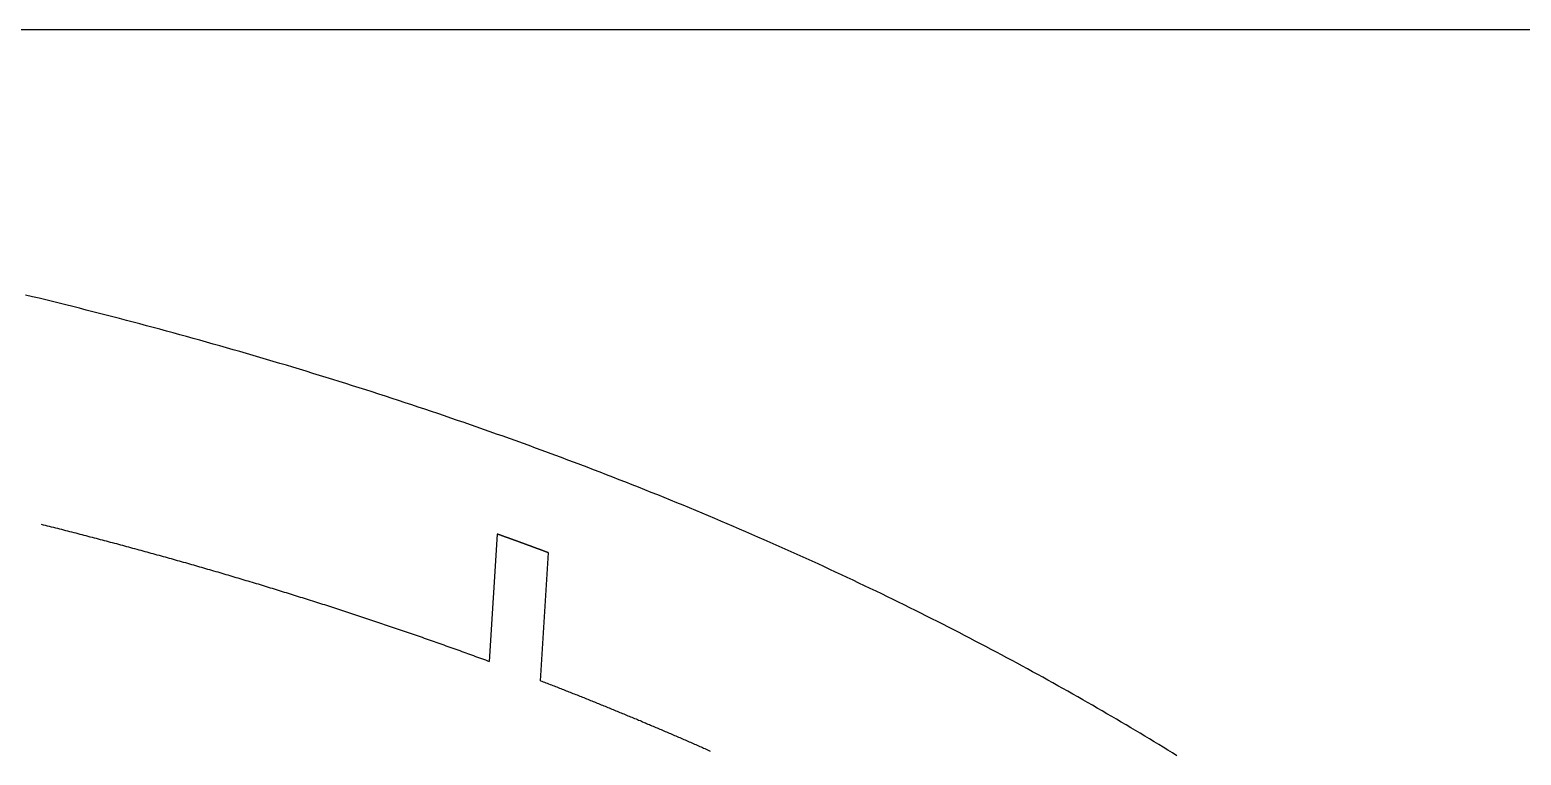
# Model space of a CAD drawing. Extents: x -537 to 363, y 432 to 791.
# Drawn here: x -201.3 to -128.2, y 755.5 to 791.1 of the extents above; entities that cross this region are included whole.
import ezdxf

# ---------------------------------------------------------------- set-up
doc = ezdxf.new("R2010")
doc.units = 0
doc.layers.get('0').update_dxf_attribs({"linetype": 'CONTINUOUS'})
doc.layers.add('90X10', color=1, linetype='CONTINUOUS')

msp = doc.modelspace()

# ---------------------------------------------------------------- linework, layer by layer
for p, q in [((-178.374, 766.365), (-178.762, 760.124)), ((-176.253, 759.178), (-175.863, 765.446))]:
    msp.add_line(p, q)
for points in [[(-145.077, 755.504, 0), (-145.299, 755.641, 0), (-145.522, 755.778, 0), (-145.745, 755.915, 0), (-145.97, 756.052, 0), (-146.195, 756.189, 0), (-146.422, 756.326, 0), (-146.649, 756.463, 0), (-146.877, 756.6, 0), (-147.107, 756.737, 0), (-147.337, 756.874, 0), (-147.568, 757.011, 0), (-147.8, 757.149, 0), (-148.034, 757.286, 0), (-148.268, 757.423, 0), (-148.503, 757.561, 0), (-148.739, 757.698, 0), (-148.976, 757.835, 0), (-149.214, 757.973, 0), (-149.453, 758.11, 0), (-149.693, 758.247, 0), (-149.934, 758.384, 0), (-150.176, 758.522, 0), (-150.419, 758.659, 0), (-150.662, 758.796, 0), (-150.907, 758.934, 0), (-151.153, 759.071, 0), (-151.4, 759.208, 0), (-151.648, 759.345, 0), (-151.896, 759.482, 0), (-152.146, 759.619, 0), (-152.397, 759.756, 0), (-152.648, 759.893, 0), (-152.901, 760.03, 0), (-153.155, 760.167, 0), (-153.409, 760.304, 0), (-153.665, 760.441, 0), (-153.922, 760.578, 0), (-154.179, 760.714, 0), (-154.438, 760.851, 0), (-154.697, 760.988, 0), (-154.958, 761.124, 0), (-155.219, 761.26, 0), (-155.482, 761.397, 0), (-155.745, 761.533, 0), (-156.01, 761.669, 0), (-156.275, 761.805, 0), (-156.542, 761.941, 0), (-156.809, 762.077, 0), (-157.078, 762.213, 0), (-157.347, 762.348, 0), (-157.618, 762.484, 0), (-157.889, 762.619, 0), (-158.162, 762.755, 0), (-158.435, 762.89, 0), (-158.71, 763.025, 0), (-158.985, 763.16, 0), (-159.262, 763.294, 0), (-159.539, 763.429, 0), (-159.818, 763.564, 0), (-160.097, 763.698, 0), (-160.378, 763.832, 0), (-160.659, 763.966, 0), (-160.942, 764.1, 0), (-161.225, 764.234, 0), (-161.51, 764.368, 0), (-161.796, 764.501, 0), (-162.082, 764.634, 0), (-162.37, 764.767, 0), (-162.658, 764.9, 0), (-162.948, 765.033, 0), (-163.239, 765.166, 0), (-163.53, 765.298, 0), (-163.823, 765.43, 0), (-164.117, 765.562, 0), (-164.411, 765.694, 0), (-164.707, 765.826, 0), (-165.004, 765.957, 0), (-165.302, 766.089, 0), (-165.601, 766.22, 0), (-165.9, 766.35, 0), (-166.201, 766.481, 0), (-166.503, 766.611, 0), (-166.806, 766.742, 0), (-167.11, 766.871, 0), (-167.415, 767.001, 0), (-167.721, 767.131, 0), (-168.028, 767.26, 0), (-168.336, 767.389, 0), (-168.645, 767.518, 0), (-168.955, 767.646, 0), (-169.266, 767.774, 0), (-169.578, 767.902, 0), (-169.889, 768.029, 0), (-170.201, 768.156, 0), (-170.514, 768.282, 0), (-170.826, 768.408, 0), (-171.139, 768.533, 0), (-171.452, 768.658, 0), (-171.765, 768.782, 0), (-172.079, 768.905, 0), (-172.393, 769.028, 0), (-172.707, 769.151, 0), (-173.021, 769.273, 0), (-173.336, 769.394, 0), (-173.651, 769.515, 0), (-173.966, 769.636, 0), (-174.282, 769.756, 0), (-174.597, 769.875, 0), (-174.913, 769.994, 0), (-175.229, 770.112, 0), (-175.546, 770.23, 0), (-175.862, 770.348, 0), (-176.179, 770.465, 0), (-176.496, 770.581, 0), (-176.814, 770.697, 0), (-177.131, 770.812, 0), (-177.449, 770.927, 0), (-177.767, 771.041, 0), (-178.086, 771.155, 0), (-178.404, 771.268, 0), (-178.723, 771.381, 0), (-179.042, 771.494, 0), (-179.361, 771.605, 0), (-179.681, 771.717, 0), (-180, 771.828, 0), (-180.32, 771.938, 0), (-180.64, 772.048, 0), (-180.96, 772.157, 0), (-181.281, 772.266, 0), (-181.602, 772.374, 0), (-181.923, 772.482, 0), (-182.244, 772.59, 0), (-182.565, 772.696, 0), (-182.886, 772.803, 0), (-183.208, 772.909, 0), (-183.53, 773.014, 0), (-183.852, 773.119, 0), (-184.174, 773.223, 0), (-184.497, 773.327, 0), (-184.82, 773.431, 0), (-185.143, 773.534, 0), (-185.466, 773.636, 0), (-185.789, 773.738, 0), (-186.112, 773.84, 0), (-186.436, 773.941, 0), (-186.76, 774.041, 0), (-187.083, 774.141, 0), (-187.408, 774.241, 0), (-187.732, 774.34, 0), (-188.056, 774.438, 0), (-188.381, 774.536, 0), (-188.706, 774.634, 0), (-189.031, 774.731, 0), (-189.356, 774.828, 0), (-189.681, 774.924, 0), (-190.006, 775.02, 0), (-190.332, 775.115, 0), (-190.658, 775.21, 0), (-190.984, 775.304, 0), (-191.31, 775.398, 0), (-191.636, 775.491, 0), (-191.962, 775.584, 0), (-192.289, 775.677, 0), (-192.615, 775.769, 0), (-192.942, 775.86, 0), (-193.269, 775.951, 0), (-193.596, 776.042, 0), (-193.923, 776.132, 0), (-194.25, 776.221, 0), (-194.578, 776.31, 0), (-194.905, 776.399, 0), (-195.233, 776.487, 0), (-195.561, 776.575, 0), (-195.889, 776.662, 0), (-196.217, 776.749, 0), (-196.545, 776.836, 0), (-196.873, 776.921, 0), (-197.201, 777.007, 0), (-197.53, 777.092, 0), (-197.858, 777.176, 0), (-198.187, 777.261, 0), (-198.516, 777.344, 0), (-198.845, 777.427, 0), (-199.174, 777.51, 0), (-199.503, 777.592, 0), (-199.832, 777.674, 0), (-200.162, 777.755, 0), (-200.491, 777.836, 0), (-200.82, 777.917, 0), (-201.15, 777.997, 0), (-201.48, 778.076, 0)], [(-200.72, 766.849, 0), (-200.62, 766.824, 0), (-200.52, 766.799, 0), (-200.42, 766.774, 0), (-200.321, 766.749, 0), (-200.221, 766.723, 0), (-200.121, 766.698, 0), (-200.021, 766.673, 0), (-199.922, 766.648, 0), (-199.822, 766.622, 0), (-199.722, 766.597, 0), (-199.622, 766.572, 0), (-199.523, 766.546, 0), (-199.423, 766.521, 0), (-199.323, 766.495, 0), (-199.224, 766.469, 0), (-199.124, 766.444, 0), (-199.024, 766.418, 0), (-198.924, 766.392, 0), (-198.825, 766.367, 0), (-198.725, 766.341, 0), (-198.626, 766.315, 0), (-198.526, 766.289, 0), (-198.426, 766.263, 0), (-198.327, 766.237, 0), (-198.227, 766.211, 0), (-198.127, 766.185, 0), (-198.028, 766.159, 0), (-197.928, 766.133, 0), (-197.829, 766.106, 0), (-197.729, 766.08, 0), (-197.629, 766.054, 0), (-197.53, 766.027, 0), (-197.43, 766.001, 0), (-197.331, 765.974, 0), (-197.231, 765.948, 0), (-197.132, 765.921, 0), (-197.032, 765.895, 0), (-196.933, 765.868, 0), (-196.833, 765.841, 0), (-196.734, 765.815, 0), (-196.634, 765.788, 0), (-196.535, 765.761, 0), (-196.435, 765.734, 0), (-196.336, 765.707, 0), (-196.236, 765.68, 0), (-196.137, 765.653, 0), (-196.037, 765.626, 0), (-195.938, 765.599, 0), (-195.839, 765.572, 0), (-195.739, 765.545, 0), (-195.64, 765.518, 0), (-195.54, 765.49, 0), (-195.441, 765.463, 0), (-195.342, 765.436, 0), (-195.242, 765.408, 0), (-195.143, 765.381, 0), (-195.044, 765.353, 0), (-194.944, 765.326, 0), (-194.845, 765.298, 0), (-194.746, 765.27, 0), (-194.646, 765.243, 0), (-194.547, 765.215, 0), (-194.448, 765.187, 0), (-194.349, 765.159, 0), (-194.249, 765.131, 0), (-194.15, 765.103, 0), (-194.051, 765.075, 0), (-193.952, 765.047, 0), (-193.852, 765.019, 0), (-193.753, 764.991, 0), (-193.654, 764.963, 0), (-193.555, 764.935, 0), (-193.456, 764.907, 0), (-193.357, 764.878, 0), (-193.257, 764.85, 0), (-193.158, 764.821, 0), (-193.059, 764.793, 0), (-192.96, 764.765, 0), (-192.861, 764.736, 0), (-192.762, 764.707, 0), (-192.663, 764.679, 0), (-192.564, 764.65, 0), (-192.465, 764.621, 0), (-192.366, 764.593, 0), (-192.267, 764.564, 0), (-192.168, 764.535, 0), (-192.069, 764.506, 0), (-191.97, 764.477, 0), (-191.871, 764.448, 0), (-191.772, 764.419, 0), (-191.673, 764.39, 0), (-191.574, 764.361, 0), (-191.475, 764.331, 0), (-191.376, 764.302, 0), (-191.277, 764.273, 0), (-191.179, 764.244, 0), (-191.08, 764.214, 0), (-190.981, 764.185, 0), (-190.882, 764.155, 0), (-190.783, 764.126, 0), (-190.684, 764.096, 0), (-190.586, 764.066, 0), (-190.487, 764.037, 0), (-190.388, 764.007, 0), (-190.289, 763.977, 0), (-190.191, 763.948, 0), (-190.092, 763.918, 0), (-189.993, 763.888, 0), (-189.895, 763.858, 0), (-189.796, 763.828, 0), (-189.697, 763.798, 0), (-189.599, 763.768, 0), (-189.5, 763.737, 0), (-189.401, 763.707, 0), (-189.303, 763.677, 0), (-189.204, 763.647, 0), (-189.106, 763.616, 0), (-189.007, 763.586, 0), (-188.908, 763.556, 0), (-188.81, 763.525, 0), (-188.711, 763.495, 0), (-188.613, 763.464, 0), (-188.515, 763.433, 0), (-188.416, 763.403, 0), (-188.318, 763.372, 0), (-188.219, 763.341, 0), (-188.121, 763.31, 0), (-188.022, 763.279, 0), (-187.924, 763.249, 0), (-187.826, 763.218, 0), (-187.727, 763.187, 0), (-187.629, 763.156, 0), (-187.531, 763.124, 0), (-187.432, 763.093, 0), (-187.334, 763.062, 0), (-187.236, 763.031, 0), (-187.138, 762.999, 0), (-187.039, 762.968, 0), (-186.941, 762.937, 0), (-186.843, 762.905, 0), (-186.745, 762.874, 0), (-186.647, 762.842, 0), (-186.549, 762.811, 0), (-186.45, 762.779, 0), (-186.352, 762.747, 0), (-186.254, 762.716, 0), (-186.156, 762.684, 0), (-186.058, 762.652, 0), (-185.96, 762.62, 0), (-185.862, 762.588, 0), (-185.764, 762.556, 0), (-185.666, 762.524, 0), (-185.568, 762.492, 0), (-185.47, 762.46, 0), (-185.372, 762.428, 0), (-185.274, 762.396, 0), (-185.177, 762.363, 0), (-185.079, 762.331, 0), (-184.981, 762.299, 0), (-184.883, 762.266, 0), (-184.785, 762.234, 0), (-184.687, 762.201, 0), (-184.59, 762.169, 0), (-184.492, 762.136, 0), (-184.394, 762.103, 0), (-184.296, 762.071, 0), (-184.199, 762.038, 0), (-184.101, 762.005, 0), (-184.003, 761.972, 0), (-183.906, 761.939, 0), (-183.808, 761.906, 0), (-183.711, 761.873, 0), (-183.613, 761.84, 0), (-183.515, 761.807, 0), (-183.418, 761.774, 0), (-183.32, 761.741, 0), (-183.223, 761.707, 0), (-183.125, 761.674, 0), (-183.028, 761.641, 0), (-182.931, 761.607, 0), (-182.833, 761.574, 0), (-182.736, 761.54, 0), (-182.638, 761.507, 0), (-182.541, 761.473, 0), (-182.444, 761.44, 0), (-182.346, 761.406, 0), (-182.249, 761.372, 0), (-182.152, 761.338, 0), (-182.055, 761.305, 0), (-181.957, 761.271, 0), (-181.86, 761.237, 0), (-181.763, 761.203, 0), (-181.666, 761.169, 0), (-181.569, 761.135, 0), (-181.472, 761.1, 0), (-181.375, 761.066, 0), (-181.277, 761.032, 0), (-181.18, 760.998, 0), (-181.083, 760.963, 0), (-180.986, 760.929, 0), (-180.889, 760.894, 0), (-180.792, 760.86, 0), (-180.696, 760.825, 0), (-180.599, 760.791, 0), (-180.502, 760.756, 0), (-180.405, 760.721, 0), (-180.308, 760.687, 0), (-180.211, 760.652, 0), (-180.114, 760.617, 0), (-180.018, 760.582, 0), (-179.921, 760.547, 0), (-179.824, 760.512, 0), (-179.727, 760.477, 0), (-179.631, 760.442, 0), (-179.534, 760.407, 0), (-179.437, 760.372, 0), (-179.341, 760.336, 0), (-179.244, 760.301, 0), (-179.148, 760.266, 0), (-179.051, 760.23, 0), (-178.955, 760.195, 0), (-178.858, 760.159, 0), (-178.762, 760.124, 0)], [(-175.863, 765.446, 0), (-175.871, 765.449, 0), (-175.879, 765.451, 0), (-175.887, 765.454, 0), (-175.895, 765.457, 0), (-175.902, 765.46, 0), (-175.91, 765.463, 0), (-175.918, 765.466, 0), (-175.926, 765.469, 0), (-175.934, 765.472, 0), (-175.942, 765.475, 0), (-175.95, 765.478, 0), (-175.957, 765.481, 0), (-175.965, 765.484, 0), (-175.973, 765.487, 0), (-175.981, 765.49, 0), (-175.989, 765.493, 0), (-175.997, 765.495, 0), (-176.005, 765.498, 0), (-176.012, 765.501, 0), (-176.02, 765.504, 0), (-176.028, 765.507, 0), (-176.036, 765.51, 0), (-176.044, 765.513, 0), (-176.052, 765.516, 0), (-176.06, 765.519, 0), (-176.067, 765.522, 0), (-176.075, 765.525, 0), (-176.083, 765.528, 0), (-176.091, 765.531, 0), (-176.099, 765.533, 0), (-176.107, 765.536, 0), (-176.114, 765.539, 0), (-176.122, 765.542, 0), (-176.13, 765.545, 0), (-176.138, 765.548, 0), (-176.146, 765.551, 0), (-176.154, 765.554, 0), (-176.162, 765.557, 0), (-176.169, 765.56, 0), (-176.177, 765.563, 0), (-176.185, 765.566, 0), (-176.193, 765.569, 0), (-176.201, 765.571, 0), (-176.209, 765.574, 0), (-176.217, 765.577, 0), (-176.224, 765.58, 0), (-176.232, 765.583, 0), (-176.24, 765.586, 0), (-176.248, 765.589, 0), (-176.256, 765.592, 0), (-176.264, 765.595, 0), (-176.272, 765.598, 0), (-176.279, 765.601, 0), (-176.287, 765.604, 0), (-176.295, 765.607, 0), (-176.303, 765.609, 0), (-176.311, 765.612, 0), (-176.319, 765.615, 0), (-176.327, 765.618, 0), (-176.334, 765.621, 0), (-176.342, 765.624, 0), (-176.35, 765.627, 0), (-176.358, 765.63, 0), (-176.366, 765.633, 0), (-176.374, 765.636, 0), (-176.382, 765.639, 0), (-176.389, 765.642, 0), (-176.397, 765.644, 0), (-176.405, 765.647, 0), (-176.413, 765.65, 0), (-176.421, 765.653, 0), (-176.429, 765.656, 0), (-176.437, 765.659, 0), (-176.444, 765.662, 0), (-176.452, 765.665, 0), (-176.46, 765.668, 0), (-176.468, 765.671, 0), (-176.476, 765.674, 0), (-176.484, 765.676, 0), (-176.492, 765.679, 0), (-176.499, 765.682, 0), (-176.507, 765.685, 0), (-176.515, 765.688, 0), (-176.523, 765.691, 0), (-176.531, 765.694, 0), (-176.539, 765.697, 0), (-176.547, 765.7, 0), (-176.555, 765.703, 0), (-176.562, 765.706, 0), (-176.57, 765.708, 0), (-176.578, 765.711, 0), (-176.586, 765.714, 0), (-176.594, 765.717, 0), (-176.602, 765.72, 0), (-176.61, 765.723, 0), (-176.617, 765.726, 0), (-176.625, 765.729, 0), (-176.633, 765.732, 0), (-176.641, 765.735, 0), (-176.649, 765.737, 0), (-176.657, 765.74, 0), (-176.665, 765.743, 0), (-176.672, 765.746, 0), (-176.68, 765.749, 0), (-176.688, 765.752, 0), (-176.696, 765.755, 0), (-176.704, 765.758, 0), (-176.712, 765.761, 0), (-176.72, 765.764, 0), (-176.727, 765.766, 0), (-176.735, 765.769, 0), (-176.743, 765.772, 0), (-176.751, 765.775, 0), (-176.759, 765.778, 0), (-176.767, 765.781, 0), (-176.775, 765.784, 0), (-176.783, 765.787, 0), (-176.79, 765.79, 0), (-176.798, 765.793, 0), (-176.806, 765.795, 0), (-176.814, 765.798, 0), (-176.822, 765.801, 0), (-176.83, 765.804, 0), (-176.838, 765.807, 0), (-176.845, 765.81, 0), (-176.853, 765.813, 0), (-176.861, 765.816, 0), (-176.869, 765.819, 0), (-176.877, 765.821, 0), (-176.885, 765.824, 0), (-176.893, 765.827, 0), (-176.901, 765.83, 0), (-176.908, 765.833, 0), (-176.916, 765.836, 0), (-176.924, 765.839, 0), (-176.932, 765.842, 0), (-176.94, 765.845, 0), (-176.948, 765.847, 0), (-176.956, 765.85, 0), (-176.963, 765.853, 0), (-176.971, 765.856, 0), (-176.979, 765.859, 0), (-176.987, 765.862, 0), (-176.995, 765.865, 0), (-177.003, 765.868, 0), (-177.011, 765.871, 0), (-177.019, 765.873, 0), (-177.026, 765.876, 0), (-177.034, 765.879, 0), (-177.042, 765.882, 0), (-177.05, 765.885, 0), (-177.058, 765.888, 0), (-177.066, 765.891, 0), (-177.074, 765.894, 0), (-177.082, 765.897, 0), (-177.089, 765.899, 0), (-177.097, 765.902, 0), (-177.105, 765.905, 0), (-177.113, 765.908, 0), (-177.121, 765.911, 0), (-177.129, 765.914, 0), (-177.137, 765.917, 0), (-177.144, 765.92, 0), (-177.152, 765.922, 0), (-177.16, 765.925, 0), (-177.168, 765.928, 0), (-177.176, 765.931, 0), (-177.184, 765.934, 0), (-177.192, 765.937, 0), (-177.2, 765.94, 0), (-177.207, 765.943, 0), (-177.215, 765.946, 0), (-177.223, 765.948, 0), (-177.231, 765.951, 0), (-177.239, 765.954, 0), (-177.247, 765.957, 0), (-177.255, 765.96, 0), (-177.263, 765.963, 0), (-177.27, 765.966, 0), (-177.278, 765.969, 0), (-177.286, 765.971, 0), (-177.294, 765.974, 0), (-177.302, 765.977, 0), (-177.31, 765.98, 0), (-177.318, 765.983, 0), (-177.326, 765.986, 0), (-177.333, 765.989, 0), (-177.341, 765.992, 0), (-177.349, 765.994, 0), (-177.357, 765.997, 0), (-177.365, 766, 0), (-177.373, 766.003, 0), (-177.381, 766.006, 0), (-177.389, 766.009, 0), (-177.396, 766.012, 0), (-177.404, 766.015, 0), (-177.412, 766.017, 0), (-177.42, 766.02, 0), (-177.428, 766.023, 0), (-177.436, 766.026, 0), (-177.444, 766.029, 0), (-177.452, 766.032, 0), (-177.459, 766.035, 0), (-177.467, 766.037, 0), (-177.475, 766.04, 0), (-177.483, 766.043, 0), (-177.491, 766.046, 0), (-177.499, 766.049, 0), (-177.507, 766.052, 0), (-177.515, 766.055, 0), (-177.522, 766.058, 0), (-177.53, 766.06, 0), (-177.538, 766.063, 0), (-177.546, 766.066, 0), (-177.554, 766.069, 0), (-177.562, 766.072, 0), (-177.57, 766.075, 0), (-177.578, 766.078, 0), (-177.585, 766.08, 0), (-177.593, 766.083, 0), (-177.601, 766.086, 0), (-177.609, 766.089, 0), (-177.617, 766.092, 0), (-177.625, 766.095, 0), (-177.633, 766.098, 0), (-177.641, 766.1, 0), (-177.648, 766.103, 0), (-177.656, 766.106, 0), (-177.664, 766.109, 0), (-177.672, 766.112, 0), (-177.68, 766.115, 0), (-177.688, 766.118, 0), (-177.696, 766.12, 0), (-177.704, 766.123, 0), (-177.712, 766.126, 0), (-177.719, 766.129, 0), (-177.727, 766.132, 0), (-177.735, 766.135, 0), (-177.743, 766.138, 0), (-177.751, 766.14, 0), (-177.759, 766.143, 0), (-177.767, 766.146, 0), (-177.775, 766.149, 0), (-177.782, 766.152, 0), (-177.79, 766.155, 0), (-177.798, 766.158, 0), (-177.806, 766.16, 0), (-177.814, 766.163, 0), (-177.822, 766.166, 0), (-177.83, 766.169, 0), (-177.838, 766.172, 0), (-177.846, 766.175, 0), (-177.853, 766.178, 0), (-177.861, 766.18, 0), (-177.869, 766.183, 0), (-177.877, 766.186, 0), (-177.885, 766.189, 0), (-177.893, 766.192, 0), (-177.901, 766.195, 0), (-177.909, 766.198, 0), (-177.916, 766.2, 0), (-177.924, 766.203, 0), (-177.932, 766.206, 0), (-177.94, 766.209, 0), (-177.948, 766.212, 0), (-177.956, 766.215, 0), (-177.964, 766.217, 0), (-177.972, 766.22, 0), (-177.98, 766.223, 0), (-177.987, 766.226, 0), (-177.995, 766.229, 0), (-178.003, 766.232, 0), (-178.011, 766.235, 0), (-178.019, 766.237, 0), (-178.027, 766.24, 0), (-178.035, 766.243, 0), (-178.043, 766.246, 0), (-178.051, 766.249, 0), (-178.058, 766.252, 0), (-178.066, 766.254, 0), (-178.074, 766.257, 0), (-178.082, 766.26, 0), (-178.09, 766.263, 0), (-178.098, 766.266, 0), (-178.106, 766.269, 0), (-178.114, 766.271, 0), (-178.122, 766.274, 0), (-178.129, 766.277, 0), (-178.137, 766.28, 0), (-178.145, 766.283, 0), (-178.153, 766.286, 0), (-178.161, 766.289, 0), (-178.169, 766.291, 0), (-178.177, 766.294, 0), (-178.185, 766.297, 0), (-178.192, 766.3, 0), (-178.2, 766.303, 0), (-178.208, 766.306, 0), (-178.216, 766.308, 0), (-178.224, 766.311, 0), (-178.232, 766.314, 0), (-178.24, 766.317, 0), (-178.248, 766.32, 0), (-178.256, 766.323, 0), (-178.263, 766.325, 0), (-178.271, 766.328, 0), (-178.279, 766.331, 0), (-178.287, 766.334, 0), (-178.295, 766.337, 0), (-178.303, 766.34, 0), (-178.311, 766.342, 0), (-178.319, 766.345, 0), (-178.327, 766.348, 0), (-178.334, 766.351, 0), (-178.342, 766.354, 0), (-178.35, 766.357, 0), (-178.358, 766.359, 0), (-178.366, 766.362, 0), (-178.374, 766.365, 0)], [(-176.253, 759.178, 0), (-176.186, 759.153, 0), (-176.12, 759.127, 0), (-176.054, 759.101, 0), (-175.987, 759.076, 0), (-175.921, 759.05, 0), (-175.855, 759.024, 0), (-175.789, 758.999, 0), (-175.722, 758.973, 0), (-175.656, 758.947, 0), (-175.59, 758.921, 0), (-175.524, 758.896, 0), (-175.458, 758.87, 0), (-175.391, 758.844, 0), (-175.325, 758.818, 0), (-175.259, 758.792, 0), (-175.193, 758.766, 0), (-175.127, 758.74, 0), (-175.061, 758.714, 0), (-174.995, 758.688, 0), (-174.929, 758.662, 0), (-174.862, 758.636, 0), (-174.796, 758.61, 0), (-174.73, 758.584, 0), (-174.664, 758.558, 0), (-174.598, 758.532, 0), (-174.532, 758.505, 0), (-174.466, 758.479, 0), (-174.4, 758.453, 0), (-174.334, 758.427, 0), (-174.268, 758.401, 0), (-174.202, 758.374, 0), (-174.137, 758.348, 0), (-174.071, 758.322, 0), (-174.005, 758.295, 0), (-173.939, 758.269, 0), (-173.873, 758.242, 0), (-173.807, 758.216, 0), (-173.741, 758.189, 0), (-173.675, 758.163, 0), (-173.61, 758.136, 0), (-173.544, 758.11, 0), (-173.478, 758.083, 0), (-173.412, 758.057, 0), (-173.347, 758.03, 0), (-173.281, 758.003, 0), (-173.215, 757.977, 0), (-173.149, 757.95, 0), (-173.084, 757.923, 0), (-173.018, 757.897, 0), (-172.952, 757.87, 0), (-172.887, 757.843, 0), (-172.821, 757.816, 0), (-172.755, 757.789, 0), (-172.69, 757.762, 0), (-172.624, 757.736, 0), (-172.559, 757.709, 0), (-172.493, 757.682, 0), (-172.427, 757.655, 0), (-172.362, 757.628, 0), (-172.296, 757.601, 0), (-172.231, 757.574, 0), (-172.165, 757.547, 0), (-172.1, 757.52, 0), (-172.034, 757.492, 0), (-171.969, 757.465, 0), (-171.903, 757.438, 0), (-171.838, 757.411, 0), (-171.773, 757.384, 0), (-171.707, 757.356, 0), (-171.642, 757.329, 0), (-171.576, 757.302, 0), (-171.511, 757.275, 0), (-171.446, 757.247, 0), (-171.38, 757.22, 0), (-171.315, 757.192, 0), (-171.25, 757.165, 0), (-171.184, 757.138, 0), (-171.119, 757.11, 0), (-171.054, 757.083, 0), (-170.989, 757.055, 0), (-170.923, 757.028, 0), (-170.858, 757, 0), (-170.793, 756.972, 0), (-170.728, 756.945, 0), (-170.663, 756.917, 0), (-170.597, 756.889, 0), (-170.532, 756.862, 0), (-170.467, 756.834, 0), (-170.402, 756.806, 0), (-170.337, 756.779, 0), (-170.272, 756.751, 0), (-170.207, 756.723, 0), (-170.142, 756.695, 0), (-170.077, 756.667, 0), (-170.012, 756.639, 0), (-169.947, 756.611, 0), (-169.882, 756.583, 0), (-169.817, 756.555, 0), (-169.752, 756.527, 0), (-169.687, 756.499, 0), (-169.622, 756.471, 0), (-169.557, 756.443, 0), (-169.492, 756.415, 0), (-169.427, 756.387, 0), (-169.362, 756.359, 0), (-169.297, 756.331, 0), (-169.233, 756.303, 0), (-169.168, 756.274, 0), (-169.103, 756.246, 0), (-169.038, 756.218, 0), (-168.973, 756.19, 0), (-168.909, 756.161, 0), (-168.844, 756.133, 0), (-168.779, 756.104, 0), (-168.714, 756.076, 0), (-168.65, 756.048, 0), (-168.585, 756.019, 0), (-168.52, 755.991, 0), (-168.456, 755.962, 0), (-168.391, 755.934, 0), (-168.326, 755.905, 0), (-168.262, 755.877, 0), (-168.197, 755.848, 0), (-168.133, 755.819, 0), (-168.068, 755.791, 0), (-168.004, 755.762, 0), (-167.939, 755.733, 0)]]:
    msp.add_polyline3d(points)
at = {"layer": '90X10', "color": 1, "linetype": 'CONTINUOUS'}
msp.add_lwpolyline([(-537.056, 691.076), (362.944, 691.076), (362.944, 791.076), (-537.056, 791.076)], close=True, dxfattribs=at)

doc.saveas('drawing.dxf')
